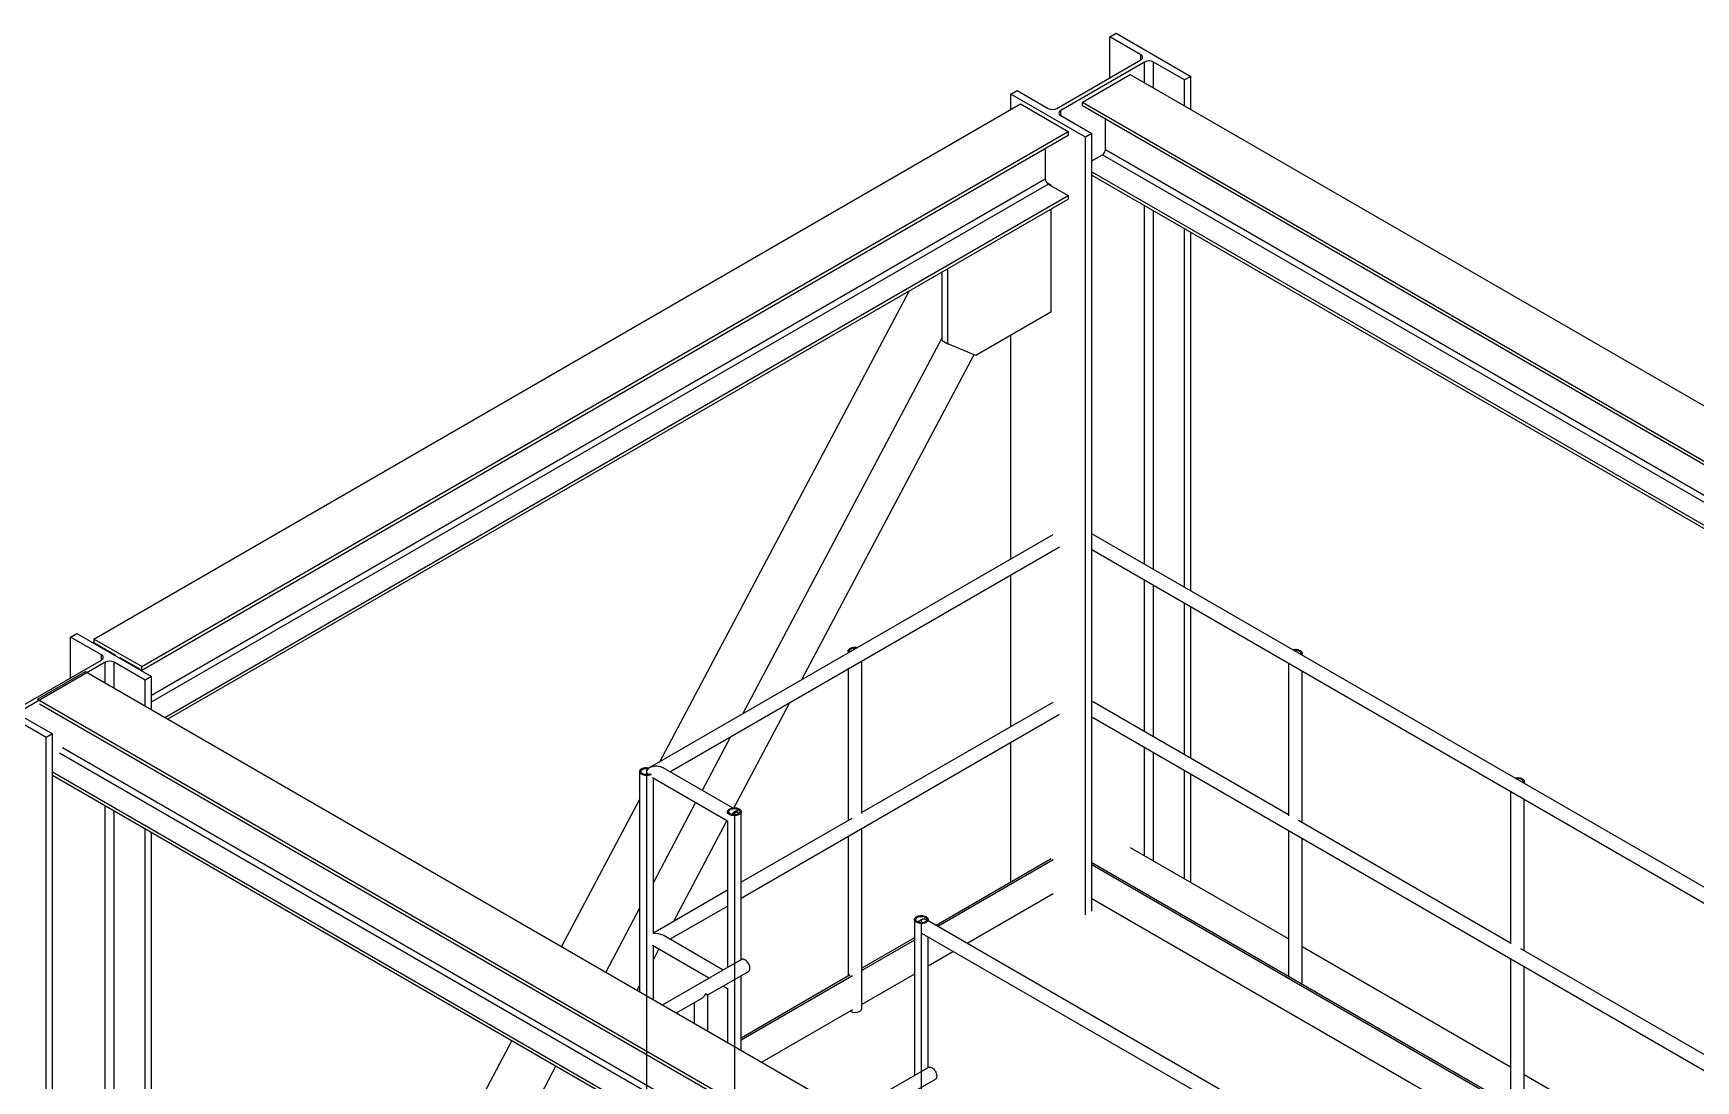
# Model space of a CAD drawing. Header units: inches. Extents: x -1490 to 2215, y -1057 to 1547.
# Drawn here: x 1692.9 to 1852.5, y 1446.4 to 1546.9 of the extents above; entities that cross this region are included whole.
import ezdxf

# ---------------------------------------------------------------- set-up
doc = ezdxf.new("R2010")
doc.units = ezdxf.units.IN
doc.header["$MEASUREMENT"] = 0

msp = doc.modelspace()

# ---------------------------------------------------------------- linework, layer by layer
at = {"color": 7, "linetype": 'Continuous', "lineweight": 25}
for p, q in [((1796.25, 1546.59), (1796.86, 1546.94)), ((1796.86, 1546.94), (1804.02, 1542.8)), ((1799.23, 1544.87), (1796.25, 1546.59)), ((1796.25, 1542.66), (1796.25, 1546.59)), ((1791.17, 1539.73), (1799.23, 1544.38)), ((1799.59, 1544.17), (1791.53, 1539.52)), ((1799.23, 1544.38), (1799.23, 1544.87)), ((1799.59, 1542.17), (1799.59, 1544.17)), ((1803.42, 1542.45), (1800.44, 1544.17)), ((1800.44, 1541.68), (1800.44, 1544.17)), ((1793.62, 1540.31), (1798.21, 1542.97)), ((1798.21, 1542.97), (2060.19, 1391.73)), ((1804.02, 1542.8), (1803.42, 1542.45)), ((1803.42, 1539.96), (1803.42, 1542.45)), ((1804.02, 1539.61), (1804.02, 1542.8)), ((1786.74, 1541.1), (1787.34, 1541.44)), ((1793.9, 1536.96), (1786.74, 1541.1)), ((1786.74, 1539.61), (1786.74, 1541.1)), ((1787.34, 1541.44), (1790.32, 1539.73)), ((1698.71, 1488.79), (1787.67, 1540.15)), ((1787.67, 1540.15), (1792.26, 1537.5)), ((1791.53, 1539.03), (1791.53, 1539.52)), ((1791.53, 1539.03), (1794.51, 1537.31)), ((1793.62, 1539.99), (1793.62, 1540.31)), ((1793.62, 1540.31), (2055.59, 1389.08)), ((1793.62, 1539.99), (1922.03, 1465.86)), ((1703.3, 1486.14), (1792.26, 1537.5)), ((1703.3, 1485.81), (1792.26, 1537.17)), ((1792.26, 1537.5), (1792.26, 1537.17)), ((1794.51, 1537.31), (1793.9, 1536.96)), ((1794.51, 1462.68), (1794.51, 1537.31)), ((1795.83, 1535.77), (1795.83, 1538.71)), ((1790.05, 1535.9), (1790.05, 1532.95)), ((1793.9, 1462.33), (1793.9, 1536.96)), ((1795.83, 1535.77), (1919.48, 1464.39)), ((1794.51, 1534.68), (1795.54, 1535.28)), ((1795.54, 1535.28), (1918.91, 1464.06)), ((1704.23, 1483.41), (1790.05, 1532.95)), ((1704.23, 1482.75), (1790.34, 1532.46)), ((1790.15, 1532.65), (1790.59, 1532.4)), ((1790.34, 1532.46), (1792.26, 1531.35)), ((1790.52, 1532.36), (1790.59, 1532.4)), ((1790.59, 1532.4), (1790.59, 1532.32)), ((1794.51, 1533.65), (1916.98, 1462.95)), ((1794.51, 1533.33), (1916.7, 1462.78)), ((1705.51, 1481.27), (1792.26, 1531.35)), ((1705.79, 1481.1), (1792.26, 1531.02)), ((1792.26, 1531.35), (1792.26, 1531.02)), ((1790.59, 1530.05), (1790.59, 1520.15)), ((1799.59, 1495.97), (1799.59, 1530.39)), ((1800.44, 1495.48), (1800.44, 1529.9)), ((1803.42, 1493.76), (1803.42, 1528.18)), ((1804.02, 1493.41), (1804.02, 1527.83)), ((1780.16, 1517.45), (1780.16, 1524.03)), ((1780.69, 1517.14), (1780.69, 1524.34)), ((1776.98, 1522.2), (1753, 1476.98)), ((1790.59, 1520.15), (1783.38, 1515.99)), ((1780.16, 1517.74), (1760.99, 1481.59)), ((1780.16, 1517.45), (1780.69, 1517.14)), ((1783.38, 1515.99), (1780.69, 1517.14)), ((1786.74, 1496.46), (1786.74, 1517.93)), ((1783.2, 1516.07), (1766.65, 1484.86)), ((1886.89, 1445.57), (1794.51, 1498.9)), ((1790.77, 1498.79), (1752.03, 1476.42)), ((1754, 1476.04), (1791.43, 1497.65)), ((1794.51, 1497.38), (1885.57, 1444.81)), ((1786.74, 1480.38), (1786.74, 1494.94)), ((1799.59, 1479.89), (1799.59, 1494.45)), ((1800.44, 1479.4), (1800.44, 1493.96)), ((1803.42, 1477.68), (1803.42, 1492.24)), ((1804.02, 1477.34), (1804.02, 1491.89)), ((1696.46, 1488.98), (1697.07, 1489.33)), ((1697.07, 1489.33), (1704.23, 1485.19)), ((1699.44, 1487.26), (1696.46, 1488.98)), ((1696.46, 1485.05), (1696.46, 1488.98)), ((1703.3, 1486.14), (1698.71, 1488.79)), ((1698.71, 1488.79), (1698.71, 1488.47)), ((1698.71, 1488.47), (1700.63, 1487.35)), ((1691.38, 1482.12), (1699.44, 1486.77)), ((1699.8, 1486.56), (1691.74, 1481.91)), ((1699.44, 1486.77), (1699.44, 1487.26)), ((1699.8, 1484.56), (1699.8, 1486.56)), ((1703.63, 1484.85), (1700.65, 1486.56)), ((1700.65, 1484.07), (1700.65, 1486.56)), ((1701.3, 1486.89), (1701.37, 1486.93)), ((1701.37, 1486.93), (1703.3, 1485.81)), ((1703.3, 1485.81), (1703.3, 1486.14)), ((1771.13, 1487.63), (1771.13, 1487.45)), ((1772.44, 1472.04), (1772.44, 1486.69)), ((1813.41, 1486.47), (1813.41, 1471.83)), ((1814.72, 1487.23), (1814.72, 1487.42)), ((1693.29, 1483.02), (1697.89, 1485.67)), ((1697.89, 1485.67), (1960.93, 1333.81)), ((1704.23, 1485.19), (1703.63, 1484.85)), ((1703.63, 1482.35), (1703.63, 1484.85)), ((1704.23, 1482), (1704.23, 1485.19)), ((1771.13, 1485.93), (1771.13, 1471.37)), ((1814.72, 1471.16), (1814.72, 1485.72)), ((1694.11, 1479.35), (1686.95, 1483.49)), ((1693.29, 1483.02), (1956.34, 1331.16)), ((1691.74, 1481.42), (1694.72, 1479.7)), ((1693.48, 1482.58), (1955.88, 1331.1)), ((1765.49, 1482.67), (1760.14, 1472.59)), ((1760.85, 1463.92), (1791.43, 1481.57)), ((1790.77, 1482.71), (1772.44, 1472.13)), ((1813.41, 1471.92), (1794.51, 1482.83)), ((1794.51, 1481.31), (1871.65, 1436.78)), ((1694.72, 1479.7), (1694.11, 1479.35)), ((1694.72, 1391.52), (1694.72, 1479.7)), ((1694.11, 1391.17), (1694.11, 1479.35)), ((1695.68, 1478.37), (1819.69, 1406.78)), ((1759.83, 1479.41), (1757.1, 1474.26)), ((1786.74, 1465.44), (1786.74, 1478.87)), ((1799.59, 1467.98), (1799.59, 1478.37)), ((1695.4, 1477.88), (1819.12, 1406.45)), ((1800.44, 1467.49), (1800.44, 1477.88)), ((1694.72, 1476.05), (1817.19, 1405.34)), ((1694.72, 1475.72), (1816.91, 1405.18)), ((1751.1, 1476.07), (1751.1, 1454.95)), ((1752.34, 1475.49), (1759.54, 1471.33)), ((1752.42, 1460.48), (1752.42, 1475.44)), ((1760.01, 1472.58), (1753.35, 1476.42)), ((1803.42, 1465.78), (1803.42, 1476.17)), ((1804.02, 1465.43), (1804.02, 1475.82)), ((1836.04, 1474.92), (1836.04, 1475.11)), ((1751.1, 1473.4), (1743.61, 1459.27)), ((1834.73, 1474.17), (1834.73, 1459.52)), ((1836.04, 1458.85), (1836.04, 1473.41)), ((1699.8, 1394.46), (1699.8, 1472.78)), ((1700.65, 1394.95), (1700.65, 1472.29)), ((1756.48, 1473.09), (1752.42, 1465.43)), ((1759.54, 1472.21), (1759.54, 1472.02)), ((1760.55, 1472.26), (1760.45, 1472.32)), ((1760.85, 1457.99), (1760.85, 1472.21)), ((1703.63, 1396.66), (1703.63, 1470.58)), ((1704.23, 1397.01), (1704.23, 1470.23)), ((1759.49, 1471.36), (1754.36, 1461.69)), ((1759.54, 1471.33), (1759.54, 1457.24)), ((1771.48, 1471.57), (1760.85, 1465.44)), ((1772.44, 1453.33), (1772.44, 1470.61)), ((1813.41, 1470.4), (1813.41, 1456.43)), ((1834.73, 1459.61), (1814.37, 1471.36)), ((1771.13, 1469.85), (1771.13, 1456.43)), ((1813.41, 1460.01), (1798.24, 1468.76)), ((1814.72, 1455.67), (1814.72, 1469.64)), ((1790.63, 1467.69), (1779.56, 1461.29)), ((1790.81, 1467.58), (1779.73, 1461.19)), ((1794.51, 1467.34), (1859.55, 1429.79)), ((1794.51, 1467.14), (1859.38, 1429.69)), ((1759.54, 1464.68), (1752.42, 1460.57)), ((1790.81, 1464.32), (1782.56, 1459.56)), ((1794.51, 1463.87), (1856.55, 1428.06)), ((1751.1, 1462.95), (1747.85, 1456.82)), ((1754, 1459.97), (1759.54, 1463.16)), ((1777.49, 1461.86), (1777.49, 1446.89)), ((1778.18, 1460.57), (1836.08, 1427.14)), ((1778.63, 1461.83), (1778.49, 1461.91)), ((1778.81, 1461.72), (1778.81, 1461.86)), ((1836.42, 1428.47), (1778.81, 1461.73)), ((1752.34, 1459.41), (1757.82, 1456.25)), ((1752.42, 1454.19), (1752.42, 1459.37)), ((1752.96, 1459.05), (1752.42, 1458.03)), ((1759.14, 1457), (1753.35, 1460.35)), ((1777.49, 1460.1), (1772.44, 1457.18)), ((1777.49, 1459.89), (1772.44, 1456.98)), ((1778.81, 1447.65), (1778.81, 1460.21)), ((1834.73, 1447.7), (1814.72, 1459.25)), ((1856.05, 1447.3), (1835.7, 1459.05)), ((1760.9, 1458.02), (1753.34, 1453.66)), ((1781.25, 1458.8), (1778.81, 1457.39)), ((1834.73, 1458.09), (1834.73, 1444.12)), ((1836.04, 1443.37), (1836.04, 1457.33)), ((1757.64, 1454.62), (1761.56, 1456.88)), ((1771.32, 1456.54), (1760.85, 1450.49)), ((1760.85, 1449.32), (1760.85, 1456.48)), ((1771.53, 1456.45), (1760.85, 1450.29)), ((1777.49, 1456.63), (1772.44, 1453.71)), ((1751.1, 1455.55), (1750.86, 1455.09)), ((1754.65, 1452.9), (1756.99, 1454.24)), ((1757.64, 1451.17), (1757.64, 1454.62)), ((1759.14, 1455.49), (1759.54, 1455.25)), ((1759.54, 1455.26), (1759.54, 1450.08)), ((1756.33, 1453.86), (1756.33, 1451.93)), ((1771.53, 1453.19), (1762.84, 1448.17)), ((1813.6, 1452.85), (1813.59, 1452.86)), ((1738.83, 1450.25), (1713.4, 1402.31)), ((1743.07, 1447.81), (1721.39, 1406.92)), ((1778.84, 1447.66), (1771.28, 1443.3)), ((1775.58, 1444.27), (1779.5, 1446.53)), ((1856.05, 1435.39), (1836.04, 1446.94))]:
    msp.add_line(p, q, dxfattribs=at)
at = {"color": 7, "linetype": 'Continuous'}
for p, q in [((1751.76, 1476.07), (1751.76, 1441.77)), ((1760.2, 1472.21), (1760.2, 1437.92)), ((1778.15, 1461.86), (1778.15, 1427.57))]:
    msp.add_line(p, q, dxfattribs=at)
at = {"color": 7, "linetype": 'Continuous', "lineweight": 25, "flags": 128}
for points in [[(1771.18, 1487.48), (1771.16, 1487.51), (1771.14, 1487.57), (1771.13, 1487.62), (1771.13, 1487.68), (1771.15, 1487.73), (1771.18, 1487.78), (1771.23, 1487.83), (1771.29, 1487.88), (1771.36, 1487.92), (1771.43, 1487.95), (1771.52, 1487.98), (1771.61, 1487.99), (1771.7, 1488.01), (1771.8, 1488.01), (1771.89, 1488), (1771.99, 1487.99), (1772.05, 1487.98)], [(1771.29, 1487.54), (1771.27, 1487.57), (1771.26, 1487.62), (1771.26, 1487.67), (1771.28, 1487.72), (1771.31, 1487.76), (1771.36, 1487.8), (1771.41, 1487.84), (1771.48, 1487.88), (1771.55, 1487.9), (1771.64, 1487.92), (1771.72, 1487.93), (1771.81, 1487.93), (1771.89, 1487.93), (1771.94, 1487.92)], [(1813.8, 1487.76), (1813.88, 1487.78), (1813.98, 1487.79), (1814.07, 1487.8), (1814.17, 1487.79), (1814.26, 1487.78), (1814.35, 1487.76), (1814.44, 1487.73), (1814.51, 1487.69), (1814.58, 1487.65), (1814.63, 1487.61), (1814.67, 1487.56), (1814.7, 1487.51), (1814.72, 1487.45), (1814.72, 1487.4), (1814.71, 1487.34), (1814.68, 1487.29), (1814.67, 1487.27)], [(1813.91, 1487.7), (1813.91, 1487.71), (1814, 1487.72), (1814.08, 1487.72), (1814.17, 1487.71), (1814.25, 1487.7), (1814.33, 1487.68), (1814.4, 1487.65), (1814.46, 1487.61), (1814.51, 1487.57), (1814.55, 1487.53), (1814.58, 1487.48), (1814.59, 1487.43), (1814.58, 1487.38), (1814.57, 1487.33), (1814.56, 1487.32)], [(1752.22, 1475.8), (1752.15, 1475.76), (1752.07, 1475.73), (1751.98, 1475.71), (1751.89, 1475.7), (1751.8, 1475.69), (1751.7, 1475.69), (1751.61, 1475.7), (1751.51, 1475.72), (1751.43, 1475.74), (1751.35, 1475.77), (1751.28, 1475.81), (1751.22, 1475.85), (1751.17, 1475.9), (1751.13, 1475.95), (1751.11, 1476.01), (1751.1, 1476.06), (1751.11, 1476.12), (1751.13, 1476.17), (1751.16, 1476.22), (1751.21, 1476.27), (1751.26, 1476.32), (1751.33, 1476.36), (1751.41, 1476.39), (1751.49, 1476.42), (1751.58, 1476.43), (1751.68, 1476.45), (1751.77, 1476.45), (1751.87, 1476.44), (1751.96, 1476.43), (1752.02, 1476.42)], [(1752.13, 1475.85), (1752.06, 1475.82), (1751.99, 1475.8), (1751.91, 1475.78), (1751.82, 1475.77), (1751.74, 1475.77), (1751.65, 1475.77), (1751.57, 1475.79), (1751.49, 1475.81), (1751.42, 1475.84), (1751.36, 1475.87), (1751.31, 1475.91), (1751.27, 1475.96), (1751.25, 1476.01), (1751.24, 1476.06), (1751.24, 1476.11), (1751.26, 1476.16), (1751.29, 1476.2), (1751.33, 1476.24), (1751.39, 1476.28), (1751.46, 1476.32), (1751.53, 1476.34), (1751.61, 1476.36), (1751.7, 1476.37), (1751.78, 1476.37), (1751.87, 1476.37), (1751.93, 1476.35)], [(1835.13, 1475.45), (1835.21, 1475.47), (1835.3, 1475.48), (1835.4, 1475.49), (1835.49, 1475.48), (1835.59, 1475.47), (1835.68, 1475.45), (1835.76, 1475.42), (1835.83, 1475.38), (1835.9, 1475.34), (1835.95, 1475.3), (1836, 1475.25), (1836.03, 1475.2), (1836.04, 1475.14), (1836.04, 1475.09), (1836.03, 1475.03), (1836, 1474.98), (1835.99, 1474.96)], [(1835.23, 1475.39), (1835.24, 1475.4), (1835.32, 1475.41), (1835.41, 1475.41), (1835.49, 1475.4), (1835.58, 1475.39), (1835.65, 1475.37), (1835.73, 1475.34), (1835.79, 1475.3), (1835.84, 1475.26), (1835.87, 1475.22), (1835.9, 1475.17), (1835.91, 1475.12), (1835.91, 1475.07), (1835.89, 1475.02), (1835.89, 1475.02)], [(1760.66, 1471.94), (1760.59, 1471.91), (1760.51, 1471.88), (1760.42, 1471.86), (1760.33, 1471.84), (1760.23, 1471.83), (1760.14, 1471.84), (1760.04, 1471.84), (1759.95, 1471.86), (1759.86, 1471.89), (1759.78, 1471.92), (1759.71, 1471.95), (1759.65, 1472), (1759.61, 1472.05), (1759.57, 1472.1), (1759.55, 1472.15), (1759.54, 1472.21), (1759.54, 1472.26), (1759.56, 1472.32), (1759.6, 1472.37), (1759.64, 1472.42), (1759.7, 1472.46), (1759.73, 1472.48)], [(1760.57, 1472), (1760.5, 1471.97), (1760.43, 1471.94), (1760.35, 1471.92), (1760.26, 1471.91), (1760.17, 1471.91), (1760.09, 1471.92), (1760.01, 1471.93), (1759.93, 1471.95), (1759.86, 1471.98), (1759.8, 1472.02), (1759.75, 1472.06), (1759.71, 1472.1), (1759.68, 1472.15), (1759.67, 1472.2), (1759.68, 1472.25), (1759.69, 1472.3), (1759.72, 1472.35), (1759.77, 1472.39), (1759.83, 1472.43)], [(1759.79, 1472.51), (1759.84, 1472.53), (1759.93, 1472.56), (1760.02, 1472.58), (1760.11, 1472.59), (1760.21, 1472.59), (1760.3, 1472.59), (1760.4, 1472.57), (1760.49, 1472.55), (1760.57, 1472.53), (1760.64, 1472.49), (1760.71, 1472.45), (1760.76, 1472.41), (1760.81, 1472.36), (1760.84, 1472.3), (1760.85, 1472.25), (1760.85, 1472.19), (1760.84, 1472.14), (1760.81, 1472.08), (1760.78, 1472.03), (1760.72, 1471.99), (1760.66, 1471.94)], [(1759.89, 1472.46), (1759.89, 1472.46), (1759.97, 1472.49), (1760.05, 1472.5), (1760.13, 1472.51), (1760.22, 1472.52), (1760.3, 1472.51), (1760.39, 1472.5), (1760.46, 1472.47), (1760.54, 1472.44), (1760.6, 1472.41), (1760.65, 1472.37), (1760.68, 1472.32), (1760.71, 1472.28), (1760.72, 1472.23), (1760.72, 1472.18), (1760.7, 1472.13), (1760.67, 1472.08), (1760.62, 1472.04), (1760.57, 1472)], [(1759.94, 1471.95), (1759.98, 1472.01), (1760.04, 1472.08), (1760.11, 1472.14), (1760.17, 1472.2), (1760.24, 1472.24), (1760.31, 1472.27), (1760.37, 1472.29), (1760.44, 1472.29), (1760.49, 1472.29), (1760.55, 1472.27), (1760.57, 1472.25)], [(1760.02, 1471.93), (1760.02, 1471.93), (1760.07, 1472), (1760.13, 1472.06), (1760.19, 1472.1), (1760.25, 1472.14), (1760.31, 1472.16), (1760.37, 1472.17), (1760.43, 1472.17), (1760.48, 1472.15), (1760.52, 1472.13), (1760.55, 1472.09), (1760.57, 1472.05)], [(1778.61, 1461.6), (1778.54, 1461.56), (1778.46, 1461.53), (1778.37, 1461.51), (1778.28, 1461.49), (1778.19, 1461.49), (1778.09, 1461.49), (1777.99, 1461.5), (1777.9, 1461.51), (1777.82, 1461.54), (1777.74, 1461.57), (1777.67, 1461.61), (1777.61, 1461.65), (1777.56, 1461.7), (1777.52, 1461.75), (1777.5, 1461.8), (1777.49, 1461.86), (1777.5, 1461.91), (1777.52, 1461.97), (1777.55, 1462.02), (1777.59, 1462.07), (1777.65, 1462.11), (1777.72, 1462.15), (1777.8, 1462.18), (1777.88, 1462.21), (1777.97, 1462.23), (1778.07, 1462.24), (1778.16, 1462.24), (1778.26, 1462.24), (1778.35, 1462.23), (1778.44, 1462.2), (1778.52, 1462.18), (1778.6, 1462.14), (1778.66, 1462.1), (1778.72, 1462.06), (1778.76, 1462.01), (1778.79, 1461.95), (1778.8, 1461.9), (1778.81, 1461.84), (1778.79, 1461.79), (1778.77, 1461.74), (1778.73, 1461.68), (1778.68, 1461.64), (1778.64, 1461.61)], [(1778.52, 1461.65), (1778.45, 1461.62), (1778.38, 1461.59), (1778.3, 1461.57), (1778.21, 1461.56), (1778.13, 1461.56), (1778.04, 1461.57), (1777.96, 1461.58), (1777.88, 1461.6), (1777.81, 1461.63), (1777.75, 1461.67), (1777.7, 1461.71), (1777.66, 1461.75), (1777.64, 1461.8), (1777.63, 1461.85), (1777.63, 1461.9), (1777.65, 1461.95), (1777.68, 1462), (1777.72, 1462.04), (1777.78, 1462.08), (1777.84, 1462.11), (1777.92, 1462.14), (1778, 1462.15), (1778.08, 1462.16), (1778.17, 1462.17), (1778.26, 1462.16), (1778.34, 1462.15), (1778.42, 1462.12), (1778.49, 1462.1), (1778.55, 1462.06), (1778.6, 1462.02), (1778.64, 1461.97), (1778.66, 1461.93), (1778.67, 1461.88), (1778.67, 1461.83), (1778.65, 1461.78), (1778.62, 1461.73), (1778.58, 1461.69), (1778.55, 1461.67)], [(1777.88, 1461.6), (1777.92, 1461.65), (1777.98, 1461.73), (1778.05, 1461.79), (1778.11, 1461.84), (1778.18, 1461.88), (1778.25, 1461.91), (1778.31, 1461.93), (1778.38, 1461.94), (1778.44, 1461.93), (1778.49, 1461.91), (1778.49, 1461.91)], [(1761.69, 1457.18), (1761.69, 1457.26), (1761.67, 1457.35), (1761.65, 1457.44), (1761.62, 1457.52), (1761.58, 1457.61), (1761.53, 1457.69), (1761.47, 1457.77), (1761.41, 1457.84), (1761.35, 1457.9), (1761.28, 1457.96), (1761.21, 1458), (1761.14, 1458.03), (1761.08, 1458.05), (1761.02, 1458.05), (1760.96, 1458.05), (1760.91, 1458.03), (1760.9, 1458.02)], [(1778.84, 1447.66), (1778.87, 1447.68), (1778.93, 1447.69), (1778.99, 1447.69), (1779.05, 1447.68), (1779.12, 1447.66), (1779.19, 1447.62), (1779.25, 1447.57), (1779.32, 1447.52), (1779.38, 1447.45), (1779.44, 1447.38), (1779.49, 1447.3), (1779.54, 1447.21), (1779.57, 1447.12), (1779.6, 1447.04), (1779.62, 1446.95), (1779.63, 1446.87), (1779.63, 1446.79), (1779.62, 1446.72), (1779.6, 1446.65), (1779.57, 1446.6), (1779.54, 1446.55), (1779.5, 1446.53)]]:
    msp.add_lwpolyline(points, dxfattribs=at)
at = {"color": 7, "linetype": 'Continuous', "lineweight": 25}
for centre, radius, start, end in [((1799.13, 1544.62), 0.264, 291.6744, 68.3256), ((1800.02, 1543.36), 0.915, 62.391, 117.609), ((1790.75, 1540.54), 0.915, 242.391, 297.609), ((1791.63, 1539.27), 0.264, 111.6744, 248.3256), ((1795.21, 1535.8), 0.615, 302.6055, 357.3945), ((1790.67, 1532.98), 0.615, 182.6055, 237.3945), ((1699.34, 1487.02), 0.264, 291.6744, 68.3256), ((1700.23, 1485.75), 0.915, 62.391, 117.609), ((1700.33, 1486.87), 0.57, 31.098, 58.1312), ((1701.25, 1486.76), 0.207, 54.8515, 109.0934), ((1761.37, 1457.15), 0.327, 305.2604, 6.0518), ((1771.79, 1453.96), 1.01, 242.4462, 297.5517), ((1772.12, 1453.36), 0.326, 293.9438, 354.7361)]:
    msp.add_arc(centre, radius, start, end, dxfattribs=at)
for centre, major_axis, ratio, start_param, end_param in [((1752.69, 1476.04), (0.93, 0), 0.577382, 0.785479, 3.666259), ((1752.69, 1476.04), (0.93, 0), 0.577382, 0.785479, 3.141593), ((1752.69, 1476.04), (0.93, 0), 0.577382, 3.141593, 3.666259), ((1752.69, 1459.97), (0.93, 0), 0.577382, 0.785479, 1.866889), ((1752.69, 1459.97), (0.93, 0), 0.577382, 0.785479, 1.866889), ((1756.99, 1455), (0.465, 0.805), 0.577335, 3.92695, 4.71243), ((1756.99, 1455), (0.657, -0.38), 0.00007, 0.000041, 0.785439)]:
    msp.add_ellipse(centre, major_axis=major_axis, ratio=ratio, start_param=start_param, end_param=end_param, dxfattribs=at)

doc.saveas('drawing.dxf')
